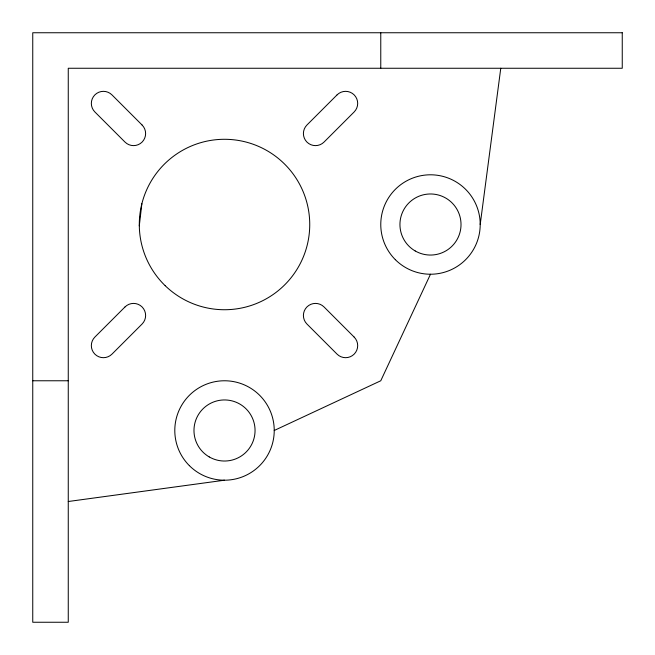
<?xml version="1.0" encoding="UTF-8"?>
<svg xmlns="http://www.w3.org/2000/svg" width="655" height="655" viewBox="0 0 655 655"><rect width="100%" height="100%" fill="white"/><g stroke="black" fill="none" stroke-linecap="round" stroke-linejoin="round"><path stroke-width="0.98" d="M139.294 225.811L141.865 203.713M480.205 224.518L500.772 68.259M430.482 274.232L380.768 380.768L274.232 430.482M68.259 501.509L224.518 480.205M32.75 380.768L68.259 380.768M380.768 32.75L380.768 68.259M125.015 306.941L94.877 337.071A12.077 12.077 0 0 0 94.877 354.15A12.077 12.077 0 0 0 111.956 354.15L142.086 324.02A12.077 12.077 0 0 0 142.086 306.941A12.077 12.077 0 0 0 125.015 306.941M337.071 94.877L306.941 125.015A12.077 12.077 0 0 0 306.941 142.086A12.077 12.077 0 0 0 324.02 142.086L354.15 111.956A12.077 12.077 0 0 0 354.15 94.877A12.077 12.077 0 0 0 337.071 94.877M622.25 32.75L32.75 32.75L32.75 622.25L68.259 622.25L68.259 68.259L622.25 68.259L622.25 32.75M142.086 125.015L111.956 94.877A12.077 12.077 0 0 0 94.877 94.877A12.077 12.077 0 0 0 94.877 111.956L125.015 142.086A12.077 12.077 0 0 0 142.086 142.086A12.077 12.077 0 0 0 142.086 125.015M354.15 337.071L324.02 306.941A12.077 12.077 0 0 0 306.941 306.941A12.077 12.077 0 0 0 306.941 324.02L337.071 354.15A12.077 12.077 0 0 0 354.15 354.15A12.077 12.077 0 0 0 354.15 337.071M165.175 285.686A85.232 85.232 0 0 0 307.162 245.322A85.232 85.232 0 0 0 201.208 142.536A85.232 85.232 0 0 0 165.175 285.686M395.333 259.667A49.715 49.715 0 0 0 478.51 237.38A49.715 49.715 0 0 0 417.62 176.49A49.715 49.715 0 0 0 395.333 259.667M415.213 250.963A30.539 30.539 0 0 0 461.022 224.518A30.539 30.539 0 0 0 415.213 198.064A30.539 30.539 0 0 0 415.213 250.963M189.361 465.639A49.715 49.715 0 0 0 272.537 443.353A49.715 49.715 0 0 0 211.647 382.463A49.715 49.715 0 0 0 189.361 465.639M209.248 456.936A30.539 30.539 0 0 0 255.057 430.482A30.539 30.539 0 0 0 209.248 404.037A30.539 30.539 0 0 0 209.248 456.936"/></g></svg>
